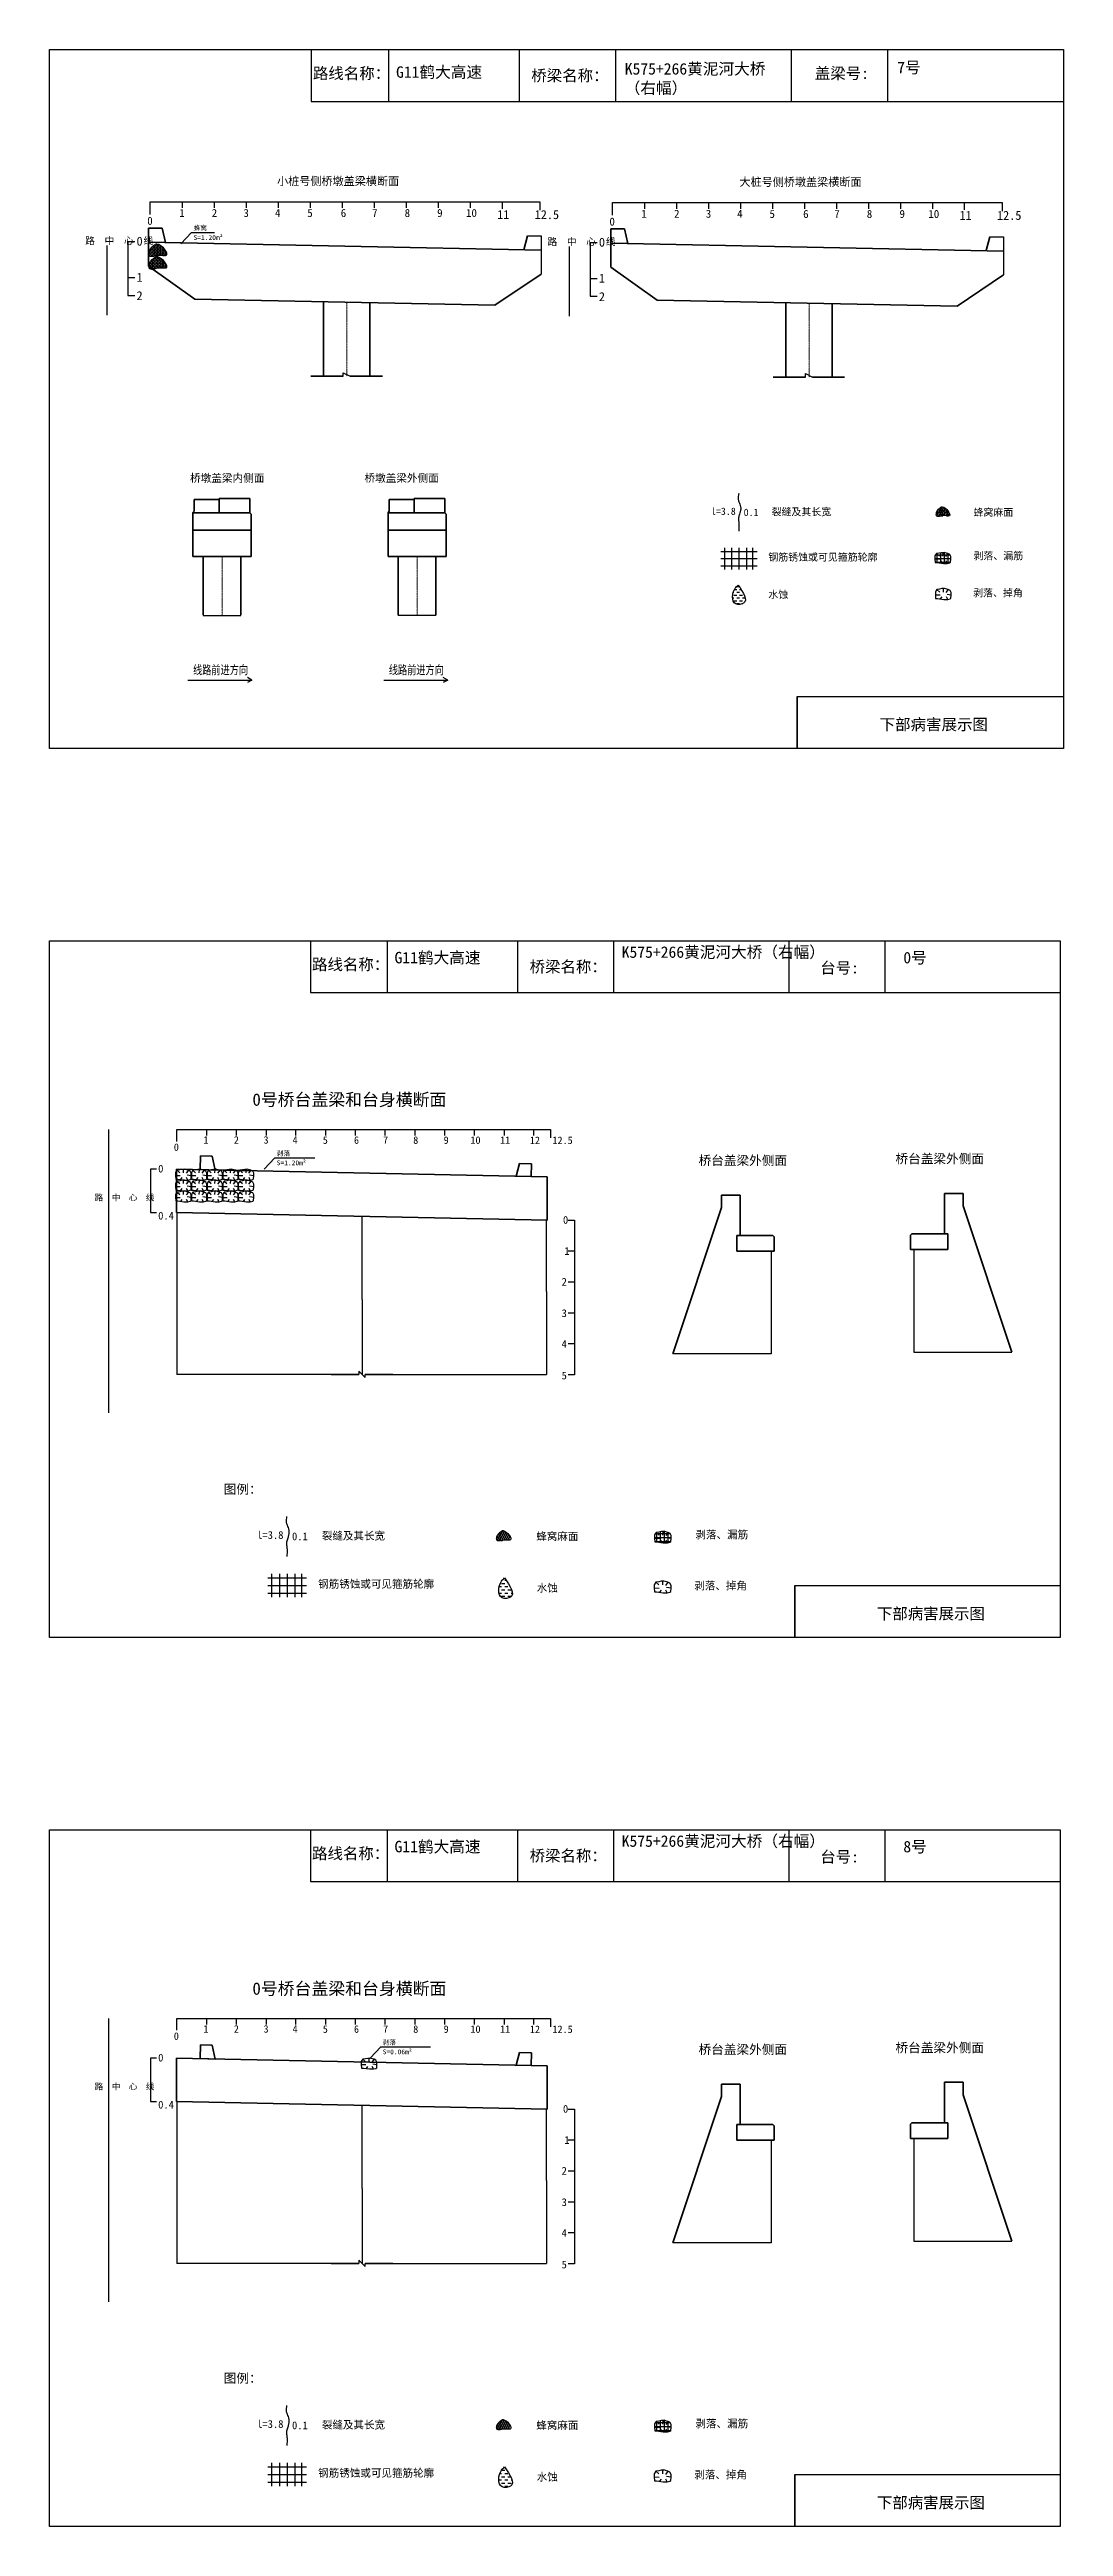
# Model space of a CAD drawing. Header units: millimetres. Extents: x 0 to 530, y -3255 to -99.
# Drawn here: x 0 to 530, y -3255 to -1959 of the extents above; entities that cross this region are included whole.
import ezdxf
from ezdxf.enums import TextEntityAlignment as Align

# ---------------------------------------------------------------- set-up
doc = ezdxf.new("R2010")
doc.units = ezdxf.units.MM
doc.linetypes.add('EBG_CENTER', pattern=[1.1, 0.8, -0.15, 0, -0.15])
doc.layers.add('Center', color=3, linetype='EBG_CENTER', lineweight=18)
doc.layers.add('中粗实线', color=4, linetype='Continuous', lineweight=35)
for name, color, linetype in [('加固措施', 7, 'Continuous'), ('图层1', 7, 'Continuous'), ('文字', 1, 'Continuous'), ('病害', 5, 'Continuous')]:
    doc.layers.add(name, color=color, linetype=linetype)
doc.styles.add('HAN', font='', dxfattribs={"width": 0.75})
doc.styles.get("Standard").update_dxf_attribs({"font": 'simsun.ttc', "height": 4.25})
doc.styles.get('HAN').set_extended_font_data('SimSun')
pattern_1 = [(0, (-3019.80915, -229.5924), (0.396875, 0.79375), [0, -0.79375])]
pattern_2 = [(0, (-5094.3226, -525.2974), (0.396875, 0.79375), [0, -0.79375])]
pattern_3 = [(0, (-3758.2266, -259.0642), (0.51874243, 1.03748487), [0, -1.03748487])]
pattern_4 = [(0, (-6469.7559, -645.5705), (0.51874243, 1.03748487), [0, -1.03748487])]
pattern_5 = [(0, (-3025.9367, -191.9039), (1.6807255, 1.6807255), [1.6807255, -1.6807255])]

# ---------------------------------------------------------------- blocks, each defined once
blk = doc.blocks.new('88888')
for p, q in [((1243.215, -3599.279), (1245.415, -3599.279)), ((1245.415, -3599.279), (1245.261, -3599.19)), ((1245.415, -3599.279), (1245.261, -3599.367))]:
    blk.add_line(p, q)
at = {"layer": '文字', "color": 0, "style": 'HAN', "width": 0.75}
blk.add_text('线路前进方向', height=0.3, dxfattribs=at).set_placement((1244.335, -3599.082), align=Align.CENTER)
blk = doc.blocks.new('adfsd')
at = {"lineweight": -2, "ltscale": 0.5}
for p, q in [((1140.876, -3083.768), (1140.94, -3083.769)), ((1140.897, -3083.694), (1140.936, -3083.729)), ((1140.948, -3083.824), (1140.969, -3083.796)), ((1140.983, -3083.682), (1140.981, -3083.729)), ((1141.053, -3083.694), (1141.022, -3083.735)), ((1141.045, -3083.83), (1141.028, -3083.796)), ((1141.094, -3083.772), (1141.036, -3083.763))]:
    blk.add_line(p, q, dxfattribs=at)
blk.add_lwpolyline([(1141, -3083.682), (1140.967, -3083.682), (1140.934, -3083.69), (1140.897, -3083.694), (1140.876, -3083.727), (1140.876, -3083.768), (1140.88, -3083.818), (1140.905, -3083.818), (1140.991, -3083.83), (1141.045, -3083.83), (1141.078, -3083.822), (1141.09, -3083.814), (1141.094, -3083.772), (1141.094, -3083.735), (1141.078, -3083.707), (1141.053, -3083.694), (1141.033, -3083.69), (1141, -3083.678)], dxfattribs=at)

msp = doc.modelspace()

# ---------------------------------------------------------------- hatches: boundary and pattern name
at = {"layer": '加固措施', "lineweight": -2}
h = msp.add_hatch(dxfattribs=at)
h.set_pattern_fill('DOTS')
h.set_pattern_definition(pattern_1)
edge = h.paths.add_edge_path()
edge.add_spline(control_points=[(55.7, -2061), (54.2, -2062), (52.1, -2063.5), (51.8, -2068.9), (56.8, -2066.4), (63.6, -2068.3), (58.6, -2060.9), (55.8, -2061), (55.7, -2061)], knot_values=[0, 0, 0, 0, 5.205471, 7.397577, 12.944796, 16.169923, 23.88441, 24.400432, 24.400432, 24.400432, 24.400432], degree=3, periodic=0)
h = msp.add_hatch(dxfattribs=at)
h.set_pattern_fill('DOTS')
h.set_pattern_definition(pattern_1)
edge = h.paths.add_edge_path()
edge.add_spline(control_points=[(55.7, -2061), (54.2, -2062), (52.1, -2063.5), (51.8, -2068.9), (56.8, -2066.4), (63.6, -2068.3), (58.6, -2060.9), (55.8, -2061), (55.7, -2061)], knot_values=[0, 0, 0, 0, 5.205471, 7.397577, 12.944796, 16.169923, 23.88441, 24.400432, 24.400432, 24.400432, 24.400432], degree=3, periodic=0)
h = msp.add_hatch(dxfattribs=at)
h.set_pattern_fill('DOTS')
h.set_pattern_definition(pattern_1)
edge = h.paths.add_edge_path()
edge.add_spline(control_points=[(55.7, -2067.7), (54.2, -2068.7), (52.1, -2070.1), (51.8, -2075.5), (56.8, -2073), (63.6, -2075), (58.6, -2067.5), (55.8, -2067.7), (55.7, -2067.7)], knot_values=[0, 0, 0, 0, 5.205471, 7.397577, 12.944796, 16.169923, 23.88441, 24.400432, 24.400432, 24.400432, 24.400432], degree=3, periodic=0)
h = msp.add_hatch(dxfattribs=at)
h.set_pattern_fill('DOTS')
h.set_pattern_definition(pattern_1)
edge = h.paths.add_edge_path()
edge.add_spline(control_points=[(55.7, -2067.7), (54.2, -2068.7), (52.1, -2070.1), (51.8, -2075.5), (56.8, -2073), (63.6, -2075), (58.6, -2067.5), (55.8, -2067.7), (55.7, -2067.7)], knot_values=[0, 0, 0, 0, 5.205471, 7.397577, 12.944796, 16.169923, 23.88441, 24.400432, 24.400432, 24.400432, 24.400432], degree=3, periodic=0)
h = msp.add_hatch(dxfattribs=at)
h.set_pattern_fill('DOTS', scale=0.761211)
h.set_pattern_definition([(0, (-3146.7425, -173.572), (0.45993196, 0.91986392), [0, -0.91986392])])
edge = h.paths.add_edge_path()
edge.add_spline(control_points=[(466.5, -2198.6), (465.4, -2199.4), (463.8, -2200.5), (463.6, -2204.6), (467.4, -2202.7), (472.6, -2204.2), (468.7, -2198.5), (466.6, -2198.6), (466.5, -2198.6)], knot_values=[0, 0, 0, 0, 5.205471, 7.397577, 12.944796, 16.169923, 23.88441, 24.400432, 24.400432, 24.400432, 24.400432], degree=3, periodic=0)
h = msp.add_hatch(dxfattribs=at)
h.set_pattern_fill('DASH', color=256, scale=0.68509)
h.set_pattern_definition([(0, (-2589.7005, -131.6949), (1.49017954, 1.49017954), [1.4901795, -1.4901795])])
edge = h.paths.add_edge_path()
edge.add_spline(control_points=[(360.1, -2239.6), (359.6, -2240.1), (357, -2242.3), (356.3, -2250.5), (366.5, -2249), (362.8, -2243.5), (360.1, -2239.6)], knot_values=[0, 0, 0, 0, 3.237042, 15.187225, 21.182779, 35.601669, 35.601669, 35.601669, 35.601669], degree=3, periodic=0)
h = msp.add_hatch(dxfattribs=at)
h.set_pattern_fill('DOTS', scale=0.808414)
h.set_pattern_definition(pattern_3)
edge = h.paths.add_edge_path()
edge.add_spline(control_points=[(236.8, -2734.1), (235.6, -2734.9), (233.8, -2736.1), (233.7, -2740.5), (237.7, -2738.5), (243.2, -2740), (239.1, -2734), (236.9, -2734.1), (236.8, -2734.1)], knot_values=[0, 0, 0, 0, 5.205471, 7.397577, 12.944796, 16.169923, 23.88441, 24.400432, 24.400432, 24.400432, 24.400432], degree=3, periodic=0)
h = msp.add_hatch(dxfattribs=at)
h.set_pattern_fill('DASH', color=256, scale=0.727573)
h.set_pattern_definition(pattern_5)
edge = h.paths.add_edge_path()
edge.add_spline(control_points=[(238, -2758.9), (237.4, -2759.4), (234.7, -2761.8), (234, -2770.5), (244.8, -2768.9), (240.8, -2763.1), (238, -2758.9)], knot_values=[0, 0, 0, 0, 3.237042, 15.187225, 21.182779, 35.601669, 35.601669, 35.601669, 35.601669], degree=3, periodic=0)
h = msp.add_hatch(dxfattribs=at)
h.set_pattern_fill('DOTS', scale=0.808414)
h.set_pattern_definition(pattern_3)
edge = h.paths.add_edge_path()
edge.add_spline(control_points=[(236.8, -3199.1), (235.6, -3199.9), (233.8, -3201.1), (233.7, -3205.5), (237.7, -3203.5), (243.2, -3205), (239.1, -3199), (236.9, -3199.1), (236.8, -3199.1)], knot_values=[0, 0, 0, 0, 5.205471, 7.397577, 12.944796, 16.169923, 23.88441, 24.400432, 24.400432, 24.400432, 24.400432], degree=3, periodic=0)
h = msp.add_hatch(dxfattribs=at)
h.set_pattern_fill('DASH', color=256, scale=0.727573)
h.set_pattern_definition(pattern_5)
edge = h.paths.add_edge_path()
edge.add_spline(control_points=[(238, -3223.9), (237.4, -3224.4), (234.7, -3226.8), (234, -3235.5), (244.8, -3233.9), (240.8, -3228.1), (238, -3223.9)], knot_values=[0, 0, 0, 0, 3.237042, 15.187225, 21.182779, 35.601669, 35.601669, 35.601669, 35.601669], degree=3, periodic=0)
at = {"layer": '病害', "lineweight": -2}
h = msp.add_hatch(dxfattribs=at)
h.set_pattern_fill('DOTS', color=4, style=0)
h.set_pattern_definition(pattern_2)
edge = h.paths.add_edge_path()
edge.add_spline(control_points=[(55.7, -2061), (54.2, -2062), (52.1, -2063.5), (51.8, -2068.9), (56.8, -2066.4), (63.6, -2068.3), (58.6, -2060.9), (55.8, -2061), (55.7, -2061)], knot_values=[0, 0, 0, 0, 1.041094, 1.479515, 2.588959, 3.233985, 4.776882, 4.880086, 4.880086, 4.880086, 4.880086], degree=3, periodic=0)
h = msp.add_hatch(dxfattribs=at)
h.set_pattern_fill('DOTS', color=4, style=0)
h.set_pattern_definition(pattern_2)
edge = h.paths.add_edge_path()
edge.add_spline(control_points=[(55.7, -2061), (54.2, -2062), (52.1, -2063.5), (51.8, -2068.9), (56.8, -2066.4), (63.6, -2068.3), (58.6, -2060.9), (55.8, -2061), (55.7, -2061)], knot_values=[0, 0, 0, 0, 1.041094, 1.479515, 2.588959, 3.233985, 4.776882, 4.880086, 4.880086, 4.880086, 4.880086], degree=3, periodic=0)
h = msp.add_hatch(dxfattribs=at)
h.set_pattern_fill('DOTS', color=4, style=0)
h.set_pattern_definition(pattern_2)
edge = h.paths.add_edge_path()
edge.add_spline(control_points=[(55.7, -2067.7), (54.2, -2068.7), (52.1, -2070.1), (51.8, -2075.5), (56.8, -2073), (63.6, -2075), (58.6, -2067.5), (55.8, -2067.7), (55.7, -2067.7)], knot_values=[0, 0, 0, 0, 1.041094, 1.479515, 2.588959, 3.233985, 4.776882, 4.880086, 4.880086, 4.880086, 4.880086], degree=3, periodic=0)
h = msp.add_hatch(dxfattribs=at)
h.set_pattern_fill('DOTS', color=4, style=0)
h.set_pattern_definition(pattern_2)
edge = h.paths.add_edge_path()
edge.add_spline(control_points=[(55.7, -2067.7), (54.2, -2068.7), (52.1, -2070.1), (51.8, -2075.5), (56.8, -2073), (63.6, -2075), (58.6, -2067.5), (55.8, -2067.7), (55.7, -2067.7)], knot_values=[0, 0, 0, 0, 1.041094, 1.479515, 2.588959, 3.233985, 4.776882, 4.880086, 4.880086, 4.880086, 4.880086], degree=3, periodic=0)
h = msp.add_hatch(dxfattribs=at)
h.set_pattern_fill('DOTS', color=4, scale=0.761211, style=0)
h.set_pattern_definition([(0, (-5550.8623, -516.2597), (0.45993196, 0.91986392), [0, -0.91986392])])
edge = h.paths.add_edge_path()
edge.add_spline(control_points=[(466.5, -2198.6), (465.4, -2199.4), (463.8, -2200.5), (463.6, -2204.6), (467.4, -2202.7), (472.6, -2204.2), (468.7, -2198.5), (466.6, -2198.6), (466.5, -2198.6)], knot_values=[0, 0, 0, 0, 1.041094, 1.479515, 2.588959, 3.233985, 4.776882, 4.880086, 4.880086, 4.880086, 4.880086], degree=3, periodic=0)
h = msp.add_hatch(dxfattribs=at)
h.set_pattern_fill('DOTS', color=4, scale=0.808414, style=0)
h.set_pattern_definition(pattern_4)
edge = h.paths.add_edge_path()
edge.add_spline(control_points=[(236.8, -2734.1), (235.6, -2734.9), (233.8, -2736.1), (233.7, -2740.5), (237.7, -2738.5), (243.2, -2740), (239.1, -2734), (236.9, -2734.1), (236.8, -2734.1)], knot_values=[0, 0, 0, 0, 1.041094, 1.479515, 2.588959, 3.233985, 4.776882, 4.880086, 4.880086, 4.880086, 4.880086], degree=3, periodic=0)
h = msp.add_hatch(dxfattribs=at)
h.set_pattern_fill('DOTS', color=4, scale=0.808414, style=0)
h.set_pattern_definition(pattern_4)
edge = h.paths.add_edge_path()
edge.add_spline(control_points=[(236.8, -3199.1), (235.6, -3199.9), (233.8, -3201.1), (233.7, -3205.5), (237.7, -3203.5), (243.2, -3205), (239.1, -3199), (236.9, -3199.1), (236.8, -3199.1)], knot_values=[0, 0, 0, 0, 1.041094, 1.479515, 2.588959, 3.233985, 4.776882, 4.880086, 4.880086, 4.880086, 4.880086], degree=3, periodic=0)

# ---------------------------------------------------------------- linework, layer by layer
at = {"color": 0}
for p, q in [((0, -1959.4), (530.2, -1959.4)), ((0, -2325), (0, -1959.4)), ((136.8, -1959.4), (136.8, -1986.6)), ((245.6, -1959.4), (245.6, -1986.6)), ((387.9, -1959.4), (387.9, -1986.6)), ((438.2, -1959.5), (438.2, -1986.7)), ((530.2, -1959.4), (530.2, -2325)), ((136.8, -1986.6), (530.2, -1986.6)), ((52.7, -2045.7), (52.7, -2039)), ((52.7, -2039), (69.4, -2039)), ((69.4, -2039), (69.4, -2042.3)), ((69.4, -2039), (86.1, -2039)), ((86.1, -2039), (102.9, -2039)), ((86.1, -2039), (86.1, -2042.3)), ((102.9, -2039), (119.6, -2039)), ((102.9, -2039), (102.9, -2042.3)), ((119.6, -2039), (136.3, -2039)), ((119.6, -2039), (119.6, -2042.3)), ((136.3, -2039), (153, -2039)), ((136.3, -2039), (136.3, -2042.3)), ((153, -2039), (169.8, -2039)), ((153, -2039), (153, -2042.3)), ((169.8, -2039), (186.5, -2039)), ((169.8, -2039), (169.8, -2042.3)), ((186.5, -2039), (203.2, -2039)), ((186.5, -2039), (186.5, -2042.3)), ((186.5, -2039), (199.9, -2039)), ((203.2, -2039), (219.9, -2039)), ((203.2, -2039), (203.2, -2042.3)), ((203.2, -2039), (206.5, -2039)), ((219.9, -2039), (236.7, -2039)), ((219.9, -2039), (219.9, -2042.3)), ((236.7, -2039), (236.7, -2042.8)), ((294.4, -2046.1), (294.4, -2039.4)), ((294.4, -2039.4), (311.2, -2039.4)), ((311.2, -2039.4), (311.2, -2042.8)), ((311.2, -2039.4), (327.9, -2039.4)), ((327.9, -2039.4), (344.6, -2039.4)), ((327.9, -2039.4), (327.9, -2042.8)), ((344.6, -2039.4), (361.3, -2039.4)), ((344.6, -2039.4), (344.6, -2042.8)), ((361.3, -2039.4), (378.1, -2039.4)), ((361.3, -2039.4), (361.3, -2042.8)), ((378.1, -2039.4), (394.8, -2039.4)), ((378.1, -2039.4), (378.1, -2042.8)), ((394.8, -2039.4), (411.5, -2039.4)), ((394.8, -2039.4), (394.8, -2042.8)), ((411.5, -2039.4), (428.2, -2039.4)), ((411.5, -2039.4), (411.5, -2042.8)), ((428.2, -2039.4), (445, -2039.4)), ((428.2, -2039.4), (428.2, -2042.8)), ((428.2, -2039.4), (441.6, -2039.4)), ((445, -2039.4), (461.7, -2039.4)), ((445, -2039.4), (445, -2042.8)), ((445, -2039.4), (448.3, -2039.4)), ((461.7, -2039.4), (478.4, -2039.4)), ((461.7, -2039.4), (461.7, -2042.8)), ((478.4, -2039.5), (478.4, -2043.2)), ((44.6, -2060), (40.9, -2060)), ((40.9, -2060), (40.9, -2088)), ((286.4, -2060.5), (282.7, -2060.5)), ((282.7, -2060.5), (282.7, -2088.5)), ((40.9, -2078.7), (44.6, -2078.7)), ((282.7, -2079.1), (286.4, -2079.1)), ((40.9, -2088), (44.6, -2088)), ((282.7, -2088.5), (286.4, -2088.5)), ((153.5, -2130.3), (153.5, -2128.5)), ((395.3, -2130.8), (395.3, -2128.9)), ((390.9, -2325), (390.9, -2297.8)), ((390.9, -2297.8), (530.2, -2297.8)), ((530.2, -2325), (0, -2325)), ((0, -2425.6), (528.6, -2425.6)), ((0, -2790), (0, -2425.6)), ((136.4, -2425.6), (136.4, -2452.7)), ((244.8, -2425.6), (244.8, -2452.7)), ((386.7, -2425.6), (386.7, -2452.7)), ((436.8, -2425.7), (436.8, -2452.7)), ((528.6, -2425.6), (528.6, -2790)), ((136.4, -2452.7), (528.6, -2452.7)), ((66.5, -2530.5), (66.5, -2524.3)), ((66.5, -2524.3), (82, -2524.3)), ((82, -2524.3), (82, -2527.4)), ((82, -2524.3), (97.6, -2524.3)), ((97.6, -2524.3), (113.2, -2524.3)), ((97.6, -2524.3), (97.6, -2527.4)), ((113.2, -2524.3), (128.7, -2524.3)), ((113.2, -2524.3), (113.2, -2527.4)), ((128.7, -2524.3), (144.3, -2524.3)), ((128.7, -2524.3), (128.7, -2527.4)), ((144.3, -2524.3), (159.9, -2524.3)), ((144.3, -2524.3), (144.3, -2527.4)), ((159.9, -2524.3), (175.4, -2524.3)), ((159.9, -2524.3), (159.9, -2527.4)), ((175.4, -2524.3), (191, -2524.3)), ((175.4, -2524.3), (175.4, -2527.4)), ((191, -2524.3), (206.6, -2524.3)), ((191, -2524.3), (191, -2527.4)), ((191, -2524.3), (203.4, -2524.3)), ((206.6, -2524.3), (222.1, -2524.3)), ((206.6, -2524.3), (206.6, -2527.4)), ((206.6, -2524.3), (209.7, -2524.3)), ((222.1, -2524.3), (253.1, -2524.3)), ((222.1, -2524.3), (222.1, -2527.4)), ((237.7, -2524.3), (237.7, -2527.4)), ((253.1, -2524.3), (253.1, -2527.4)), ((253.1, -2524.3), (262, -2524.3)), ((262, -2524.3), (262, -2528.7)), ((56, -2545), (52.8, -2545)), ((52.8, -2545), (52.8, -2567.7)), ((52.8, -2567.7), (56, -2567.7)), ((66.5, -2567.8), (66.5, -2609)), ((259.9, -2609), (259.9, -2571.7)), ((271.3, -2571.8), (274.5, -2571.8)), ((274.5, -2571.8), (274.5, -2652.7)), ((274.5, -2588), (271.3, -2588)), ((377.3, -2587.9), (377.3, -2641.6)), ((452, -2587), (452, -2640.7)), ((66.5, -2609), (66.5, -2652.5)), ((259.9, -2609), (259.9, -2652.5)), ((274.5, -2604.2), (271.3, -2604.2)), ((274.5, -2620.3), (271.3, -2620.3)), ((274.5, -2636.5), (271.3, -2636.5)), ((147.3, -2652.5), (66.5, -2652.5)), ((161.8, -2650.8), (165.1, -2654.1)), ((161.8, -2650.8), (161.8, -2652.5)), ((165.1, -2652.5), (259.9, -2652.5)), ((165.1, -2654.1), (165.1, -2652.5)), ((274.5, -2652.7), (271.3, -2652.7)), ((389.7, -2790), (389.7, -2762.9)), ((389.7, -2762.9), (528.6, -2762.9)), ((528.6, -2790), (0, -2790)), ((0, -2890.6), (528.6, -2890.6)), ((0, -3255), (0, -2890.6)), ((136.4, -2890.6), (136.4, -2917.7)), ((244.8, -2890.6), (244.8, -2917.7)), ((386.7, -2890.6), (386.7, -2917.7)), ((436.8, -2890.7), (436.8, -2917.7)), ((528.6, -2890.6), (528.6, -3255)), ((136.4, -2917.7), (528.6, -2917.7)), ((66.5, -2995.5), (66.5, -2989.3)), ((66.5, -2989.3), (82, -2989.3)), ((82, -2989.3), (82, -2992.4)), ((82, -2989.3), (97.6, -2989.3)), ((97.6, -2989.3), (113.2, -2989.3)), ((97.6, -2989.3), (97.6, -2992.4)), ((113.2, -2989.3), (128.7, -2989.3)), ((113.2, -2989.3), (113.2, -2992.4)), ((128.7, -2989.3), (144.3, -2989.3)), ((128.7, -2989.3), (128.7, -2992.4)), ((144.3, -2989.3), (159.9, -2989.3)), ((144.3, -2989.3), (144.3, -2992.4)), ((159.9, -2989.3), (175.4, -2989.3)), ((159.9, -2989.3), (159.9, -2992.4)), ((175.4, -2989.3), (191, -2989.3)), ((175.4, -2989.3), (175.4, -2992.4)), ((191, -2989.3), (206.6, -2989.3)), ((191, -2989.3), (191, -2992.4)), ((191, -2989.3), (203.4, -2989.3)), ((206.6, -2989.3), (222.1, -2989.3)), ((206.6, -2989.3), (206.6, -2992.4)), ((206.6, -2989.3), (209.7, -2989.3)), ((222.1, -2989.3), (253.1, -2989.3)), ((222.1, -2989.3), (222.1, -2992.4)), ((237.7, -2989.3), (237.7, -2992.4)), ((253.1, -2989.3), (253.1, -2992.4)), ((253.1, -2989.3), (262, -2989.3)), ((262, -2989.3), (262, -2993.7)), ((56, -3010), (52.8, -3010)), ((52.8, -3010), (52.8, -3032.7)), ((52.8, -3032.7), (56, -3032.7)), ((66.5, -3032.8), (66.5, -3074)), ((259.9, -3074), (259.9, -3036.7)), ((271.3, -3036.8), (274.5, -3036.8)), ((274.5, -3036.8), (274.5, -3117.7)), ((274.5, -3053), (271.3, -3053)), ((377.3, -3052.9), (377.3, -3106.6)), ((452, -3052), (452, -3105.7)), ((274.5, -3069.2), (271.3, -3069.2)), ((66.5, -3074), (66.5, -3117.5)), ((259.9, -3074), (259.9, -3117.5)), ((274.5, -3085.3), (271.3, -3085.3)), ((274.5, -3101.5), (271.3, -3101.5)), ((147.3, -3117.5), (66.5, -3117.5)), ((161.8, -3115.8), (165.1, -3119.1)), ((161.8, -3115.8), (161.8, -3117.5)), ((165.1, -3117.5), (259.9, -3117.5)), ((165.1, -3119.1), (165.1, -3117.5)), ((274.5, -3117.7), (271.3, -3117.7)), ((389.7, -3255), (389.7, -3227.9)), ((389.7, -3227.9), (528.6, -3227.9)), ((528.6, -3255), (0, -3255))]:
    msp.add_line(p, q, dxfattribs=at)
for p, q in [((236.7, -2039), (256.4, -2039)), ((256.4, -2039), (256.4, -2043.4)), ((478.4, -2039.5), (498.2, -2039.5)), ((498.2, -2039.5), (498.2, -2043.9)), ((250, -2056.9), (257.1, -2056.9)), ((257.1, -2056.9), (257.1, -2064.3)), ((491.7, -2057.3), (498.9, -2057.3)), ((498.9, -2057.3), (498.9, -2064.8)), ((257.1, -2064.3), (257.1, -2076.9)), ((498.9, -2064.8), (498.9, -2077.3)), ((153.5, -2128.5), (157.3, -2130.3)), ((395.3, -2128.9), (399, -2130.8)), ((80.3, -2255.4), (100.1, -2255.4)), ((182.3, -2255.2), (202, -2255.2)), ((377.3, -2641.6), (325.9, -2641.6)), ((452, -2640.7), (503.3, -2640.7)), ((377.3, -3106.6), (325.9, -3106.6)), ((452, -3105.7), (503.3, -3105.7))]:
    msp.add_line(p, q)
at = {"color": 1}
for p, q in [((30, -2061.9), (30, -2098.3)), ((271.8, -2062.4), (271.8, -2098.8)), ((351, -2221.9), (370.1, -2221.9)), ((351, -2225.7), (370.1, -2225.7)), ((352.9, -2220), (352.9, -2231.4)), ((356.7, -2220), (356.7, -2231.4)), ((360.5, -2220), (360.5, -2231.4)), ((364.4, -2220), (364.4, -2231.4)), ((367.6, -2220), (367.6, -2231.4)), ((463.1, -2225.6), (471.4, -2225.6)), ((463.2, -2227.5), (471.2, -2227.5)), ((463.5, -2223.7), (470.8, -2223.7)), ((464, -2223.1), (464, -2227.8)), ((465.9, -2222.8), (465.9, -2228)), ((467.8, -2222.8), (467.8, -2228.2)), ((469.7, -2223.1), (469.7, -2228.2)), ((351, -2229.5), (370.1, -2229.5)), ((30.8, -2524.3), (30.8, -2672.5)), ((66.4, -2567.8), (66.5, -2567.8)), ((163.5, -2613.3), (163.5, -2569.8)), ((163.5, -2613.3), (163.5, -2652.5)), ((316.4, -2737.8), (325.2, -2737.8)), ((316.5, -2739.8), (325, -2739.8)), ((316.8, -2735.7), (324.6, -2735.7)), ((317.4, -2735.1), (317.4, -2740.1)), ((319.4, -2734.7), (319.4, -2740.3)), ((321.4, -2734.7), (321.4, -2740.6)), ((323.4, -2735.1), (323.4, -2740.5)), ((114.1, -2758.8), (134.3, -2758.8)), ((116.1, -2756.8), (116.1, -2768.9)), ((120.2, -2756.8), (120.2, -2768.9)), ((124.2, -2756.8), (124.2, -2768.9)), ((128.3, -2756.8), (128.3, -2768.9)), ((131.7, -2756.7), (131.7, -2768.9)), ((114.1, -2762.8), (134.3, -2762.8)), ((114.1, -2766.9), (134.3, -2766.9)), ((30.8, -2989.3), (30.8, -3137.5)), ((66.4, -3032.8), (66.5, -3032.8)), ((163.5, -3078.3), (163.5, -3034.8)), ((163.5, -3078.3), (163.5, -3117.5)), ((317.4, -3200.1), (317.4, -3205.1)), ((319.4, -3199.7), (319.4, -3205.3)), ((321.4, -3199.7), (321.4, -3205.6)), ((323.4, -3200.1), (323.4, -3205.5)), ((316.4, -3202.8), (325.2, -3202.8)), ((316.5, -3204.8), (325, -3204.8)), ((316.8, -3200.7), (324.6, -3200.7)), ((114.1, -3223.8), (134.3, -3223.8)), ((116.1, -3221.8), (116.1, -3233.9)), ((120.2, -3221.8), (120.2, -3233.9)), ((124.2, -3221.8), (124.2, -3233.9)), ((128.3, -3221.8), (128.3, -3233.9)), ((131.7, -3221.7), (131.7, -3233.9)), ((114.1, -3227.8), (134.3, -3227.8)), ((114.1, -3231.9), (134.3, -3231.9))]:
    msp.add_line(p, q, dxfattribs=at)
at = {"color": 0}
for points in [[(0, -1959.4), (530.2, -1959.4), (530.2, -2325), (0, -2325)], [(0, -2425.6), (528.6, -2425.6), (528.6, -2790), (0, -2790)], [(0, -2890.6), (528.6, -2890.6), (528.6, -3255), (0, -3255)]]:
    msp.add_lwpolyline(points, dxfattribs=at)
at = {"color": 7}
for points in [[(68.7, -2061), (74.3, -2055.2), (86.3, -2055.2)], [(112.2, -2545), (117.8, -2539.2), (138.8, -2539.2)], [(167.6, -3010), (173.2, -3004.2), (199.2, -3004.2)]]:
    msp.add_lwpolyline(points, dxfattribs=at)
at = {"lineweight": -2}
for points, knots in [([(55.7, -2061), (54.2, -2062), (52.1, -2063.5), (51.8, -2068.9), (56.8, -2066.4), (63.6, -2068.3), (58.6, -2060.9), (55.8, -2061), (55.7, -2061)], [0, 0, 0, 0, 2.602735, 3.698789, 6.472398, 8.084961, 11.942205, 12.200216, 12.200216, 12.200216, 12.200216]), ([(55.7, -2061), (54.2, -2062), (52.1, -2063.5), (51.8, -2068.9), (56.8, -2066.4), (63.6, -2068.3), (58.6, -2060.9), (55.8, -2061), (55.7, -2061)], [0, 0, 0, 0, 2.602735, 3.698789, 6.472398, 8.084961, 11.942205, 12.200216, 12.200216, 12.200216, 12.200216]), ([(55.7, -2067.7), (54.2, -2068.7), (52.1, -2070.1), (51.8, -2075.5), (56.8, -2073), (63.6, -2075), (58.6, -2067.5), (55.8, -2067.7), (55.7, -2067.7)], [0, 0, 0, 0, 2.602735, 3.698789, 6.472398, 8.084961, 11.942205, 12.200216, 12.200216, 12.200216, 12.200216]), ([(55.7, -2067.7), (54.2, -2068.7), (52.1, -2070.1), (51.8, -2075.5), (56.8, -2073), (63.6, -2075), (58.6, -2067.5), (55.8, -2067.7), (55.7, -2067.7)], [0, 0, 0, 0, 2.602735, 3.698789, 6.472398, 8.084961, 11.942205, 12.200216, 12.200216, 12.200216, 12.200216]), ([(466.5, -2198.6), (465.4, -2199.4), (463.8, -2200.5), (463.6, -2204.6), (467.4, -2202.7), (472.6, -2204.2), (468.7, -2198.5), (466.6, -2198.6), (466.5, -2198.6)], [0, 0, 0, 0, 3.962461, 5.631115, 9.853718, 12.30872, 18.18107, 18.573871, 18.573871, 18.573871, 18.573871]), ([(236.8, -2734.1), (235.6, -2734.9), (233.8, -2736.1), (233.7, -2740.5), (237.7, -2738.5), (243.2, -2740), (239.1, -2734), (236.9, -2734.1), (236.8, -2734.1)], [0, 0, 0, 0, 4.208177, 5.980308, 10.464759, 13.071998, 19.3085, 19.725659, 19.725659, 19.725659, 19.725659]), ([(236.8, -3199.1), (235.6, -3199.9), (233.8, -3201.1), (233.7, -3205.5), (237.7, -3203.5), (243.2, -3205), (239.1, -3199), (236.9, -3199.1), (236.8, -3199.1)], [0, 0, 0, 0, 4.208177, 5.980308, 10.464759, 13.071998, 19.3085, 19.725659, 19.725659, 19.725659, 19.725659])]:
    msp.add_open_spline(points, degree=3, knots=knots, dxfattribs=at)
at = {"layer": 'Center', "color": 1}
for p, q in [((155.4, -2091.8), (155.4, -2130.3)), ((397.2, -2092.3), (397.2, -2130.8)), ((90.2, -2224.6), (90.2, -2255.3)), ((192.2, -2224.6), (192.2, -2255.3))]:
    msp.add_line(p, q, dxfattribs=at)
at = {"layer": '中粗实线', "color": 0}
for p, q in [((51.7, -2060.2), (51.7, -2052.8)), ((51.7, -2052.8), (58.9, -2052.8)), ((58.9, -2052.8), (60.7, -2060.4)), ((250, -2056.9), (248.1, -2064.2)), ((293.5, -2060.7), (293.5, -2053.2)), ((293.5, -2053.2), (300.7, -2053.2)), ((300.7, -2053.2), (302.5, -2060.9)), ((491.7, -2057.3), (489.9, -2064.6)), ((51.7, -2060.2), (51.7, -2072.7)), ((257.1, -2064.3), (51.7, -2060.2)), ((51.7, -2072.7), (76, -2090)), ((293.5, -2060.7), (293.5, -2073.2)), ((498.9, -2064.8), (293.5, -2060.7)), ((232.8, -2093.2), (257.1, -2076.9)), ((293.5, -2073.2), (317.8, -2090.5)), ((474.6, -2093.6), (498.9, -2077.3)), ((232.8, -2093.2), (76, -2090)), ((143.3, -2091.6), (143.3, -2130.3)), ((167.5, -2092.1), (167.5, -2130.3)), ((474.6, -2093.6), (317.8, -2090.5)), ((385, -2092), (385, -2130.8)), ((409.3, -2092.5), (409.3, -2130.8)), ((153.5, -2130.3), (136.7, -2130.3)), ((174.1, -2130.3), (157.3, -2130.3)), ((395.3, -2130.8), (378.5, -2130.8)), ((415.8, -2130.8), (399, -2130.8)), ((75.6, -2200.9), (75, -2201.5)), ((75, -2224.6), (75, -2201.5)), ((75, -2201.8), (104.8, -2201.8)), ((75.6, -2194.8), (88.7, -2194.8)), ((75.6, -2194.8), (75.6, -2200.9)), ((88.7, -2194.2), (104.8, -2194.2)), ((88.7, -2194.2), (88.7, -2201.8)), ((104.8, -2194.2), (104.8, -2201.8)), ((104.8, -2201.8), (105.4, -2202.4)), ((105.4, -2224.6), (105.4, -2202.4)), ((177.6, -2200.9), (177, -2201.5)), ((177, -2224.6), (177, -2201.5)), ((177, -2201.8), (206.8, -2201.8)), ((177.6, -2194.8), (190.7, -2194.8)), ((177.6, -2194.8), (177.6, -2200.9)), ((190.7, -2194.2), (206.8, -2194.2)), ((190.7, -2194.2), (190.7, -2201.8)), ((206.8, -2194.2), (206.8, -2201.8)), ((206.8, -2201.8), (207.4, -2202.4)), ((207.4, -2224.6), (207.4, -2202.4)), ((75, -2210.9), (105.4, -2210.9)), ((177, -2210.9), (207.4, -2210.9)), ((75, -2224.6), (105.4, -2224.6)), ((80.3, -2224.6), (80.3, -2255.3)), ((100.1, -2224.6), (100.1, -2255.3)), ((177, -2224.6), (207.4, -2224.6)), ((182.3, -2224.6), (182.3, -2255.3)), ((202.1, -2224.6), (202.1, -2255.3)), ((78.8, -2545.3), (78.9, -2538.1)), ((78.9, -2538.1), (85.1, -2538.2)), ((86.6, -2545.5), (85.1, -2538.2)), ((66.4, -2545), (260.3, -2549.1)), ((66.4, -2567.8), (66.4, -2545)), ((78.8, -2545.3), (86.6, -2545.5)), ((244, -2548.8), (245.8, -2542.1)), ((251.8, -2548.9), (244, -2548.8)), ((252, -2542.2), (245.8, -2542.1)), ((251.8, -2548.9), (252, -2542.2)), ((260.3, -2571.7), (260.3, -2549.1)), ((351.4, -2565.1), (325.9, -2641.6)), ((361.1, -2558.6), (351.4, -2558.6)), ((351.4, -2558.6), (351.4, -2565.1)), ((351.4, -2565.1), (351.4, -2565.1)), ((361.1, -2579.8), (361.1, -2558.6)), ((468.1, -2557.7), (477.8, -2557.7)), ((468.1, -2578.9), (468.1, -2557.7)), ((477.8, -2557.7), (477.8, -2564.2)), ((477.8, -2564.2), (503.3, -2640.7)), ((477.8, -2564.2), (477.8, -2564.2)), ((66.4, -2567.8), (260.3, -2571.7)), ((361.1, -2579.8), (359.5, -2579.8)), ((359.5, -2579.8), (359.5, -2587.9)), ((359.5, -2587.9), (378.9, -2587.9)), ((378.2, -2579.8), (361.1, -2579.8)), ((377.3, -2587.9), (378.9, -2587.9)), ((378.2, -2579.8), (378.9, -2580.5)), ((378.9, -2587.9), (378.9, -2580.5)), ((451, -2578.9), (450.3, -2579.6)), ((450.3, -2587), (450.3, -2579.6)), ((452, -2587), (450.3, -2587)), ((469.7, -2587), (450.3, -2587)), ((451, -2578.9), (468.1, -2578.9)), ((468.1, -2578.9), (469.7, -2578.9)), ((469.7, -2578.9), (469.7, -2587)), ((161.8, -2652.5), (147.3, -2652.5)), ((179.6, -2652.5), (165.1, -2652.5)), ((78.8, -3010.3), (78.9, -3003.1)), ((78.9, -3003.1), (85.1, -3003.2)), ((86.6, -3010.5), (85.1, -3003.2)), ((66.4, -3010), (260.3, -3014.1)), ((66.4, -3032.8), (66.4, -3010)), ((78.8, -3010.3), (86.6, -3010.5)), ((244, -3013.8), (245.8, -3007.1)), ((251.8, -3013.9), (244, -3013.8)), ((252, -3007.2), (245.8, -3007.1)), ((251.8, -3013.9), (252, -3007.2)), ((260.3, -3036.7), (260.3, -3014.1)), ((351.4, -3030.1), (325.9, -3106.6)), ((361.1, -3023.6), (351.4, -3023.6)), ((351.4, -3023.6), (351.4, -3030.1)), ((351.4, -3030.1), (351.4, -3030.1)), ((361.1, -3044.8), (361.1, -3023.6)), ((468.1, -3022.7), (477.8, -3022.7)), ((468.1, -3043.9), (468.1, -3022.7)), ((477.8, -3022.7), (477.8, -3029.2)), ((477.8, -3029.2), (503.3, -3105.7)), ((477.8, -3029.2), (477.8, -3029.2)), ((66.4, -3032.8), (260.3, -3036.7)), ((451, -3043.9), (450.3, -3044.6)), ((450.3, -3052), (450.3, -3044.6)), ((451, -3043.9), (468.1, -3043.9)), ((468.1, -3043.9), (469.7, -3043.9)), ((469.7, -3043.9), (469.7, -3052)), ((361.1, -3044.8), (359.5, -3044.8)), ((359.5, -3044.8), (359.5, -3052.9)), ((359.5, -3052.9), (378.9, -3052.9)), ((378.2, -3044.8), (361.1, -3044.8)), ((377.3, -3052.9), (378.9, -3052.9)), ((378.2, -3044.8), (378.9, -3045.5)), ((378.9, -3052.9), (378.9, -3045.5)), ((452, -3052), (450.3, -3052)), ((469.7, -3052), (450.3, -3052)), ((161.8, -3117.5), (147.3, -3117.5)), ((179.6, -3117.5), (165.1, -3117.5))]:
    msp.add_line(p, q, dxfattribs=at)
at = {"layer": '加固措施', "lineweight": -2}
for points, knots in [([(360.1, -2239.6), (359.6, -2240.1), (357, -2242.3), (356.3, -2250.5), (366.5, -2249), (362.8, -2243.5), (360.1, -2239.6)], [0, 0, 0, 0, 2.217654, 10.404596, 14.512083, 24.390306, 24.390306, 24.390306, 24.390306]), ([(238, -2758.9), (237.4, -2759.4), (234.7, -2761.8), (234, -2770.5), (244.8, -2768.9), (240.8, -2763.1), (238, -2758.9)], [0, 0, 0, 0, 2.355174, 11.049799, 15.411996, 25.90278, 25.90278, 25.90278, 25.90278]), ([(238, -3223.9), (237.4, -3224.4), (234.7, -3226.8), (234, -3235.5), (244.8, -3233.9), (240.8, -3228.1), (238, -3223.9)], [0, 0, 0, 0, 2.355174, 11.049799, 15.411996, 25.90278, 25.90278, 25.90278, 25.90278])]:
    msp.add_open_spline(points, degree=3, knots=knots, dxfattribs=at)
at = {"layer": '图层1', "lineweight": -2}
for points in [[(360.4, -2191.7), (360.3, -2192), (360.3, -2192.2), (360.2, -2192.9), (360.1, -2193.4), (360.1, -2194), (360.1, -2194.2), (360.1, -2194.5), (360.1, -2194.6), (360.2, -2194.8), (360.2, -2194.9), (360.3, -2195.4), (360.4, -2195.7), (360.7, -2196.4), (360.8, -2196.8), (361.1, -2197.6), (361.3, -2198.1), (361.4, -2198.8), (361.5, -2199.1), (361.5, -2199.7), (361.4, -2200), (361.4, -2200.6), (361.3, -2200.8), (361.2, -2201.3), (361.1, -2201.6), (360.9, -2202.2), (360.8, -2202.6), (360.6, -2203.2), (360.5, -2203.5), (360.4, -2203.9), (360.4, -2204.1), (360.3, -2204.3), (360.3, -2204.4), (360.3, -2204.6), (360.3, -2204.7), (360.3, -2205.2), (360.3, -2205.5), (360.4, -2206.2), (360.4, -2206.5), (360.5, -2207.2), (360.5, -2207.4), (360.5, -2207.9), (360.5, -2208.2), (360.5, -2208.6), (360.5, -2208.9), (360.5, -2209.5), (360.5, -2210), (360.4, -2210.7), (360.4, -2211.1), (360.4, -2211.4)], [(124, -2726.8), (124, -2727), (124, -2727.3), (123.8, -2728), (123.8, -2728.5), (123.7, -2729.1), (123.7, -2729.4), (123.8, -2729.7), (123.8, -2729.8), (123.8, -2730.1), (123.9, -2730.2), (124, -2730.6), (124.1, -2731), (124.4, -2731.7), (124.6, -2732.1), (124.9, -2733), (125, -2733.5), (125.2, -2734.3), (125.2, -2734.6), (125.2, -2735.3), (125.2, -2735.6), (125.1, -2736.2), (125, -2736.4), (124.9, -2737), (124.8, -2737.2), (124.6, -2737.9), (124.5, -2738.3), (124.3, -2739), (124.2, -2739.3), (124.1, -2739.7), (124, -2739.9), (124, -2740.1), (124, -2740.2), (124, -2740.5), (124, -2740.6), (123.9, -2741), (124, -2741.4), (124, -2742.1), (124.1, -2742.5), (124.1, -2743.2), (124.2, -2743.5), (124.2, -2744), (124.2, -2744.2), (124.2, -2744.7), (124.2, -2745), (124.2, -2745.7), (124.2, -2746.1), (124.1, -2746.9), (124.1, -2747.3), (124.1, -2747.6)], [(124, -3191.8), (124, -3192), (124, -3192.3), (123.8, -3193), (123.8, -3193.5), (123.7, -3194.1), (123.7, -3194.4), (123.8, -3194.7), (123.8, -3194.8), (123.8, -3195.1), (123.9, -3195.2), (124, -3195.6), (124.1, -3196), (124.4, -3196.7), (124.6, -3197.1), (124.9, -3198), (125, -3198.5), (125.2, -3199.3), (125.2, -3199.6), (125.2, -3200.3), (125.2, -3200.6), (125.1, -3201.2), (125, -3201.4), (124.9, -3202), (124.8, -3202.2), (124.6, -3202.9), (124.5, -3203.3), (124.3, -3204), (124.2, -3204.3), (124.1, -3204.7), (124, -3204.9), (124, -3205.1), (124, -3205.2), (124, -3205.5), (124, -3205.6), (123.9, -3206), (124, -3206.4), (124, -3207.1), (124.1, -3207.5), (124.1, -3208.2), (124.2, -3208.5), (124.2, -3209), (124.2, -3209.2), (124.2, -3209.7), (124.2, -3210), (124.2, -3210.7), (124.2, -3211.1), (124.1, -3211.9), (124.1, -3212.3), (124.1, -3212.6)]]:
    msp.add_open_spline(points, degree=3, knots=[0, 0, 0, 0, 0.93103, 0.93103, 2.904338, 2.904338, 3.933552, 3.933552, 4.598026, 4.598026, 5.2625, 5.2625, 6.799065, 6.799065, 8.335629, 8.335629, 9.872194, 9.872194, 10.744529, 10.744529, 11.616864, 11.616864, 12.4892, 12.4892, 13.361535, 13.361535, 14.755665, 14.755665, 16.149795, 16.149795, 16.835641, 16.835641, 17.410365, 17.410365, 17.98509, 17.98509, 19.45733, 19.45733, 20.929571, 20.929571, 21.910052, 21.910052, 22.722819, 22.722819, 23.535585, 23.535585, 25.161117, 25.161117, 26.428502, 26.428502, 26.428502, 26.428502], dxfattribs=at)
at = {"layer": '病害', "color": 5}
for p, q in [((136.8, -1959.4), (136.8, -1986.6)), ((245.6, -1959.4), (245.6, -1986.6)), ((387.9, -1959.4), (387.9, -1986.6)), ((530.2, -1959.4), (530.2, -1986.6)), ((136.8, -1986.6), (387.4, -1986.6)), ((387.4, -1986.6), (530.2, -1986.6)), ((390.9, -2297.8), (530.2, -2297.8)), ((390.9, -2297.8), (390.9, -2325)), ((530.2, -2297.8), (530.2, -2325)), ((136.4, -2425.6), (136.4, -2452.7)), ((244.8, -2425.6), (244.8, -2452.7)), ((386.7, -2425.6), (386.7, -2452.7)), ((528.6, -2425.6), (528.6, -2452.7)), ((136.4, -2452.7), (386.1, -2452.7)), ((386.1, -2452.7), (528.6, -2452.7)), ((389.7, -2762.9), (528.6, -2762.9)), ((389.7, -2762.9), (389.7, -2790)), ((528.6, -2762.9), (528.6, -2790)), ((136.4, -2890.6), (136.4, -2917.7)), ((244.8, -2890.6), (244.8, -2917.7)), ((386.7, -2890.6), (386.7, -2917.7)), ((528.6, -2890.6), (528.6, -2917.7)), ((136.4, -2917.7), (386.1, -2917.7)), ((386.1, -2917.7), (528.6, -2917.7)), ((389.7, -3227.9), (528.6, -3227.9)), ((389.7, -3227.9), (389.7, -3255)), ((528.6, -3227.9), (528.6, -3255))]:
    msp.add_line(p, q, dxfattribs=at)
at = {"layer": '病害', "color": 0}
for p, q in [((177.2, -1959.4), (177.2, -1986.6)), ((295.9, -1959.4), (295.9, -1986.6)), ((176.6, -2425.6), (176.6, -2452.7)), ((294.9, -2425.6), (294.9, -2452.7)), ((176.6, -2890.6), (176.6, -2917.7)), ((294.9, -2890.6), (294.9, -2917.7))]:
    msp.add_line(p, q, dxfattribs=at)

# ---------------------------------------------------------------- block references
for name, p, xscale, yscale, zscale in [('adfsd', (-42959.3, 115144), 38.06053851010397, 38.06053851010397, 38.06053851010397), ('adfsd', (-42959.1, 115125.2), 38.06053851010397, 38.06053851010397, 38.06053851010397), ('88888', (-18854.6, 52507), 15.22421540404159, 15.22421540404159, 15.22421540404159), ('88888', (-18752.2, 52507), 15.22421540404159, 15.22421540404159, 15.22421540404159), ('adfsd', (-42716.9, 113092.9), 37.5, 37.5, 25), ('adfsd', (-42716.9, 113092.9), 37.5, 37.5, 25), ('adfsd', (-42716.9, 113087.2), 37.5, 37.5, 25), ('adfsd', (-42716.9, 113087.2), 37.5, 37.5, 25), ('adfsd', (-42708.7, 113092.9), 37.5, 37.5, 25), ('adfsd', (-42708.7, 113092.9), 37.5, 37.5, 25), ('adfsd', (-42708.7, 113087.2), 37.5, 37.5, 25), ('adfsd', (-42708.7, 113087.2), 37.5, 37.5, 25), ('adfsd', (-42700.5, 113092.9), 37.5, 37.5, 25), ('adfsd', (-42700.5, 113092.9), 37.5, 37.5, 25), ('adfsd', (-42700.5, 113087.2), 37.5, 37.5, 25), ('adfsd', (-42700.5, 113087.2), 37.5, 37.5, 25), ('adfsd', (-42692.3, 113092.9), 37.5, 37.5, 25), ('adfsd', (-42692.3, 113092.9), 37.5, 37.5, 25), ('adfsd', (-42692.3, 113087.2), 37.5, 37.5, 25), ('adfsd', (-42692.3, 113087.2), 37.5, 37.5, 25), ('adfsd', (-42684.2, 113092.9), 37.5, 37.5, 25), ('adfsd', (-42684.2, 113092.9), 37.5, 37.5, 25), ('adfsd', (-42684.2, 113087.2), 37.5, 37.5, 25), ('adfsd', (-42684.2, 113087.2), 37.5, 37.5, 25), ('adfsd', (-42716.9, 113081.5), 37.5, 37.5, 25), ('adfsd', (-42716.9, 113081.5), 37.5, 37.5, 25), ('adfsd', (-42708.7, 113081.5), 37.5, 37.5, 25), ('adfsd', (-42708.7, 113081.5), 37.5, 37.5, 25), ('adfsd', (-42700.5, 113081.5), 37.5, 37.5, 25), ('adfsd', (-42700.5, 113081.5), 37.5, 37.5, 25), ('adfsd', (-42692.3, 113081.5), 37.5, 37.5, 25), ('adfsd', (-42692.3, 113081.5), 37.5, 37.5, 25), ('adfsd', (-42684.2, 113081.5), 37.5, 37.5, 25), ('adfsd', (-42684.2, 113081.5), 37.5, 37.5, 25), ('adfsd', (-45798.7, 121910.1), 40.42071791424115, 40.42071791424115, 40.42071791424115), ('adfsd', (-45798.8, 121884), 40.42071791424115, 40.42071791424115, 40.42071791424115), ('adfsd', (-42619.8, 112627.9), 37.5, 37.5, 25), ('adfsd', (-42619.8, 112627.9), 37.5, 37.5, 25), ('adfsd', (-45798.7, 121445.1), 40.42071791424115, 40.42071791424115, 40.42071791424115), ('adfsd', (-45798.8, 121419), 40.42071791424115, 40.42071791424115, 40.42071791424115)]:
    msp.add_blockref(name, p, dxfattribs=dict(xscale=xscale, yscale=yscale, zscale=zscale))

# ---------------------------------------------------------------- texts
for s, height, p in [('0', 4.18, (51.1, -2051.1)), ('1', 4.18, (67.8, -2047)), ('2', 4.18, (84.8, -2047)), ('3', 4.18, (101.4, -2047)), ('4', 4.18, (117.9, -2047)), ('5', 4.18, (134.8, -2047)), ('6', 4.18, (152.3, -2047)), ('7', 4.18, (168.7, -2047)), ('8', 4.18, (185.7, -2047)), ('9', 4.18, (202.7, -2047)), ('10', 4.18, (217.8, -2047)), ('11', 4.69, (234.1, -2048.1)), ('12.5', 4.69, (253.7, -2048.1)), ('1', 4.18, (309.5, -2047.4)), ('2', 4.18, (326.6, -2047.4)), ('3', 4.18, (343.2, -2047.4)), ('4', 4.18, (359.6, -2047.4)), ('5', 4.18, (376.5, -2047.5)), ('6', 4.18, (394.1, -2047.5)), ('7', 4.18, (410.4, -2047.5)), ('8', 4.18, (427.4, -2047.5)), ('9', 4.18, (444.5, -2047.5)), ('10', 4.18, (459.6, -2047.5)), ('11', 4.69, (475.9, -2048.5)), ('12.5', 4.69, (495.5, -2048.5)), ('路  中  心  线', 3.73, (18.6, -2061.3)), ('0', 4.67, (45.5, -2062)), ('路  中  心  线', 3.73, (260.4, -2061.8)), ('0', 4.67, (287.3, -2062.5)), ('0', 4.18, (292.8, -2051.5)), ('2', 4.67, (45.5, -2090.5)), ('1', 4.67, (45.5, -2080.9)), ('1', 4.67, (287.3, -2081.4)), ('2', 4.67, (287.3, -2091)), ('0', 3.89, (65, -2535.5)), ('1', 3.89, (80.5, -2531.7)), ('2', 3.89, (96.4, -2531.7)), ('3', 3.89, (111.9, -2531.7)), ('4', 3.89, (127.1, -2531.7)), ('5', 3.89, (142.9, -2531.8)), ('6', 3.89, (159.2, -2531.8)), ('7', 3.89, (174.4, -2531.8)), ('8', 3.89, (190.2, -2531.8)), ('9', 3.89, (206.1, -2531.8)), ('10', 3.89, (220.1, -2531.8)), ('11', 3.89, (235.6, -2531.8)), ('12', 3.89, (251.2, -2531.9)), ('12.5', 3.89, (263, -2531.9)), ('0', 4.04, (56.8, -2546.8)), ('路  中  心  线', 3.23, (23.6, -2561.5)), ('0.4', 4.04, (56.8, -2571.4)), ('0', 4.04, (268.5, -2573.6)), ('1', 4.04, (269.2, -2589.9)), ('2', 4.04, (267.8, -2606)), ('3', 4.04, (267.8, -2622.4)), ('4', 4.04, (267.8, -2638.5)), ('5', 4.04, (267.8, -2655)), ('0', 3.89, (65, -3000.5)), ('1', 3.89, (80.5, -2996.7)), ('2', 3.89, (96.4, -2996.7)), ('3', 3.89, (111.9, -2996.7)), ('4', 3.89, (127.1, -2996.7)), ('5', 3.89, (142.9, -2996.8)), ('6', 3.89, (159.2, -2996.8)), ('7', 3.89, (174.4, -2996.8)), ('8', 3.89, (190.2, -2996.8)), ('9', 3.89, (206.1, -2996.8)), ('10', 3.89, (220.1, -2996.8)), ('11', 3.89, (235.6, -2996.8)), ('12', 3.89, (251.2, -2996.9)), ('12.5', 3.89, (263, -2996.9)), ('0', 4.04, (56.8, -3011.8)), ('路  中  心  线', 3.23, (23.6, -3026.5)), ('0.4', 4.04, (56.8, -3036.4)), ('0', 4.04, (268.5, -3038.6)), ('1', 4.04, (269.2, -3054.9)), ('2', 4.04, (267.8, -3071)), ('3', 4.04, (267.8, -3087.4)), ('4', 4.04, (267.8, -3103.5)), ('5', 4.04, (267.8, -3120))]:
    msp.add_text(s, height=height).set_placement(p)
at = {"color": 7}
for s, p in [('蜂窝', (75.3, -2054)), ('S=1.20m²', (75.3, -2059)), ('剥落', (118.8, -2538)), ('S=1.20m²', (118.8, -2543)), ('剥落', (174.2, -3003)), ('S=0.06m²', (174.2, -3008))]:
    msp.add_text(s, height=2.5, dxfattribs=at).set_placement(p)
at = {"char_height": 6, "attachment_point": 1}
for s, insert, width in [('{\\fSimSun|b0|i0|c134|p2;\\C7;G11鹤大高速}', (181.2, -1968.2), 62.083), ('K575+266黄泥河大桥（右幅）', (300.8, -1966.5), 84.475), ('7号', (443.3, -1965.8), 78.561), ('{\\fSimSun|b0|i0|c134|p2;G11鹤大高速}', (180.4, -2431.4), 88.976), ('{\\fSimSun|b0|i0|c134|p2;K575+266黄泥河大桥（右幅）}', (299.2, -2428.5), 118.784), ('{\\fSimSun|b0|i0|c134|p2;0号}', (446.5, -2431.4), 118.784), ('{\\fSimSun|b0|i0|c134|p2;G11鹤大高速}', (180.4, -2896.4), 88.976), ('{\\fSimSun|b0|i0|c134|p2;K575+266黄泥河大桥（右幅）}', (299.2, -2893.5), 118.784), ('{\\fSimSun|b0|i0|c134|p2;8号}', (446.5, -2896.4), 118.784)]:
    msp.add_mtext(s, dxfattribs=dict(at, insert=insert, width=width))
at = {"layer": '图层1'}
for s, height, p in [('路线名称：', 5.93, (137.7, -1974.8)), ('桥梁名称：', 5.93, (251.9, -1976)), ('盖梁号:', 5.93, (400.2, -1974.8)), ('下部病害展示图', 5.93, (434.1, -2315.4)), ('路线名称：', 5.91, (137.3, -2440.9)), ('桥梁名称：', 5.91, (251.1, -2442.1)), ('台号:', 5.91, (403.1, -2442.7)), ('下部病害展示图', 5.91, (432.7, -2780.5)), ('路线名称：', 5.91, (137.3, -2905.9)), ('桥梁名称：', 5.91, (251.1, -2907.1)), ('台号:', 5.91, (403.1, -2907.7)), ('下部病害展示图', 5.91, (432.7, -3245.5))]:
    msp.add_text(s, height=height, dxfattribs=at).set_placement(p)
at = {"layer": '图层1', "attachment_point": 1}
for s, insert, char_height in [('l=3.8', (345.9, -2199), 3.81), ('0.1', (363, -2199.6), 3.81), ('裂缝及其长宽', (377.6, -2199.3), 3.81), ('蜂窝麻面', (483.2, -2199.6), 3.81), ('钢筋锈蚀或可见箍筋轮廓', (375.9, -2223), 3.806), ('剥落、漏筋', (483.2, -2222.3), 3.81), ('剥落、掉角', (483, -2241.7), 3.81), ('水蚀', (375.9, -2242.6), 3.81), ('图例：', (91.1, -2710), 4.85), ('剥落、漏筋', (337.8, -2734.2), 4.04), ('l=3.8', (108.6, -2734.4), 4.04), ('0.1', (126.8, -2735.1), 4.04), ('裂缝及其长宽', (142.4, -2734.8), 4.04), ('蜂窝麻面', (254.5, -2735.1), 4.04), ('钢筋锈蚀或可见箍筋轮廓', (140.5, -2760), 4.042), ('水蚀', (254.8, -2762.1), 4.04), ('剥落、掉角', (337.2, -2760.9), 4.04), ('图例：', (91.1, -3175), 4.85), ('l=3.8', (108.6, -3199.4), 4.04), ('裂缝及其长宽', (142.4, -3199.8), 4.04), ('蜂窝麻面', (254.5, -3200.1), 4.04), ('剥落、漏筋', (337.8, -3199.2), 4.04), ('0.1', (126.8, -3200.1), 4.04), ('钢筋锈蚀或可见箍筋轮廓', (140.5, -3225), 4.042), ('剥落、掉角', (337.2, -3225.9), 4.04), ('水蚀', (254.8, -3227.1), 4.04)]:
    msp.add_mtext(s, dxfattribs=dict(at, insert=insert, char_height=char_height))
at = {"layer": '文字', "color": 0}
for s, height, p in [('小桩号侧桥墩盖梁横断面', 4.254, (119, -2030.4)), ('大桩号侧桥墩盖梁横断面', 4.254, (360.8, -2030.8)), ('桥墩盖梁内侧面', 4.07, (73.5, -2185.6)), ('桥墩盖梁外侧面', 4.07, (164.7, -2185.6)), ('0号桥台盖梁和台身横断面', 6.467, (106.1, -2511.9)), ('桥台盖梁外侧面', 4.85, (339.4, -2542.9)), ('桥台盖梁外侧面', 4.85, (442.4, -2542)), ('0号桥台盖梁和台身横断面', 6.467, (106.1, -2976.9)), ('桥台盖梁外侧面', 4.85, (339.4, -3007.9)), ('桥台盖梁外侧面', 4.85, (442.4, -3007))]:
    msp.add_text(s, height=height, dxfattribs=at).set_placement(p)

doc.saveas('drawing.dxf')
